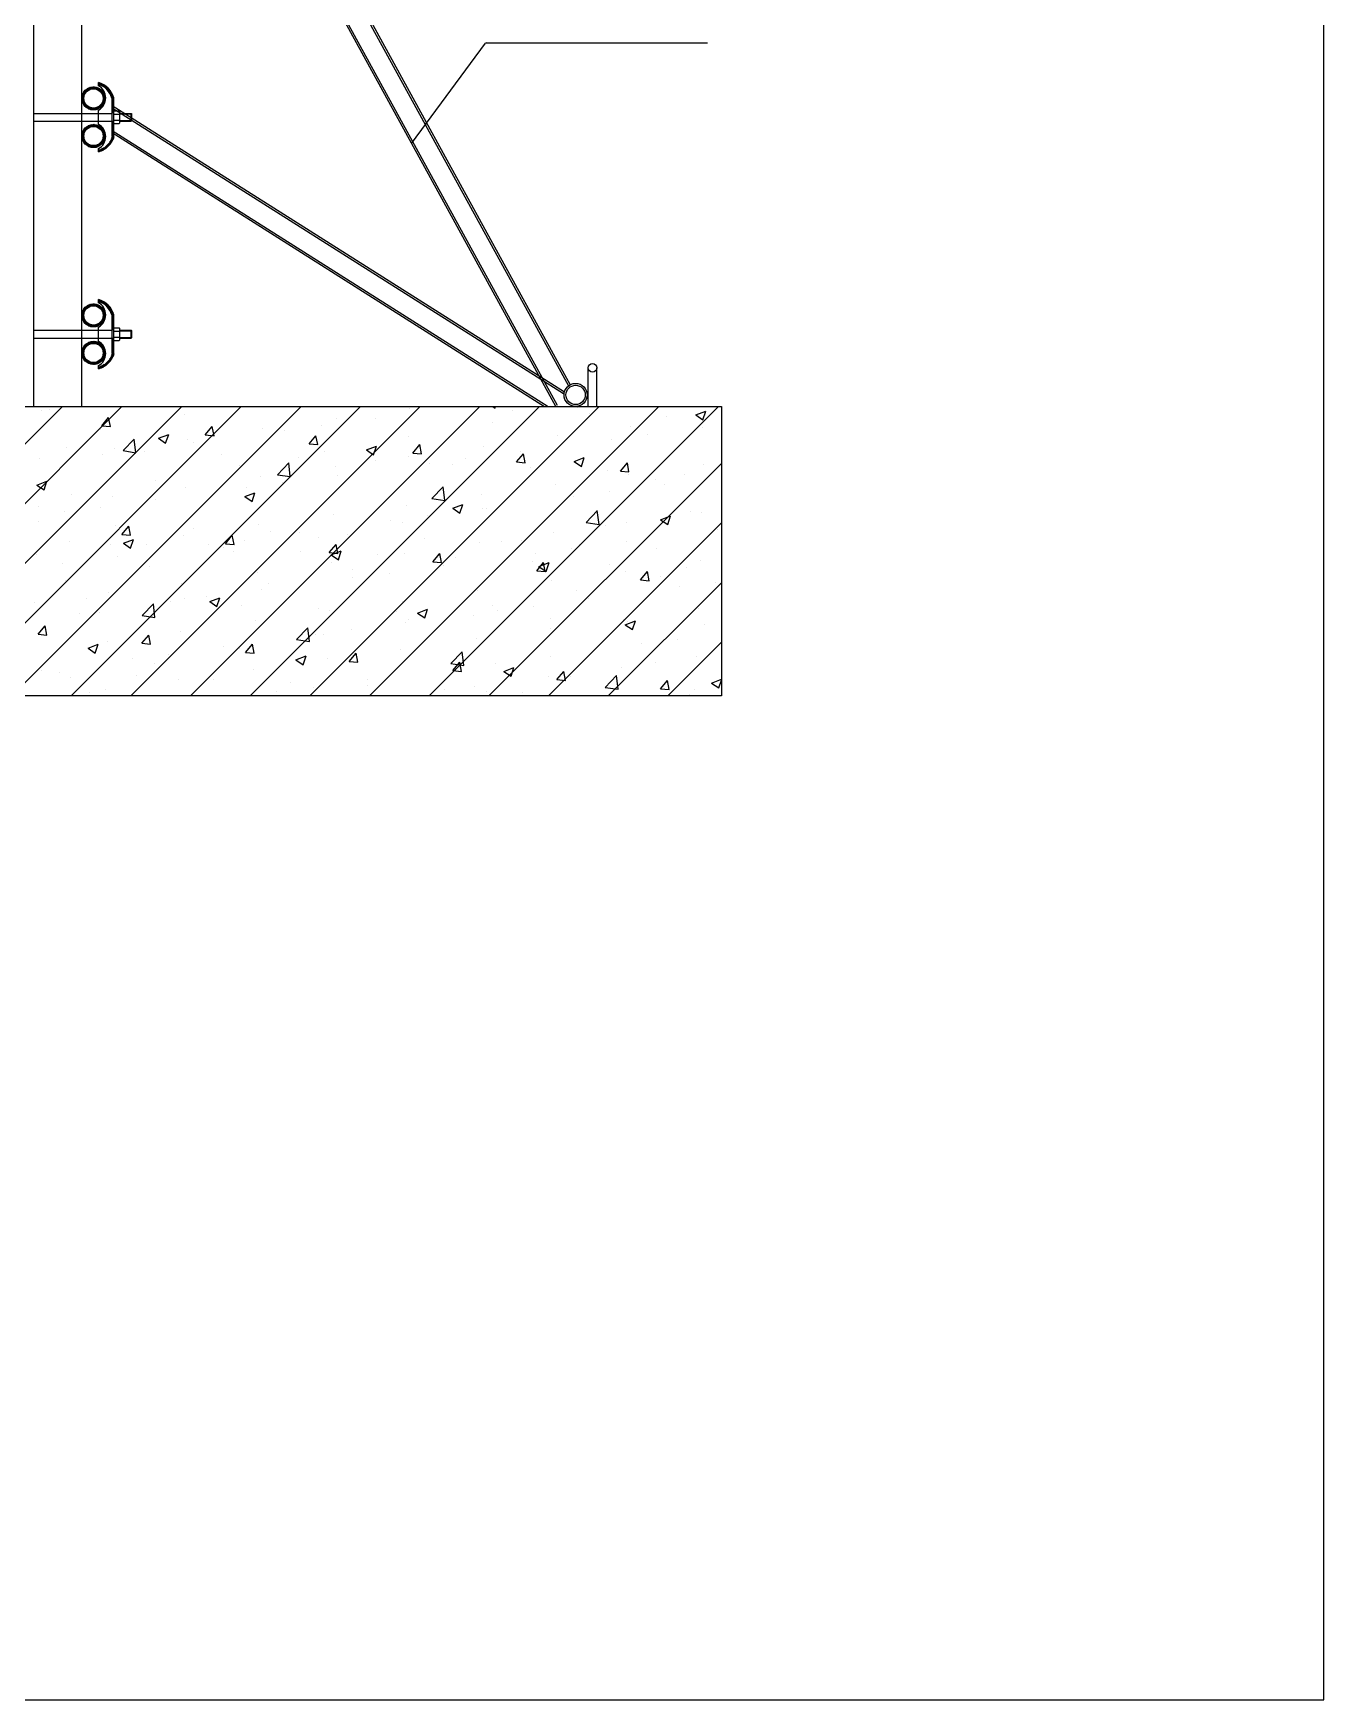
# Model space of a CAD drawing. Header units: metres. Extents: x 0 to 193, y 0 to 136.
# Drawn here: x 139.5 to 193.1, y 0 to 69.1 of the extents above; entities that cross this region are included whole.
import ezdxf

# ---------------------------------------------------------------- set-up
doc = ezdxf.new("R2010")
doc.units = ezdxf.units.M

msp = doc.modelspace()

# ---------------------------------------------------------------- linework, layer by layer
for p, q in [((139.54, 53.64), (139.54, 105.64)), ((141.54, 53.64), (141.54, 105.64)), ((142.87, 89.06), (161.79, 54.54)), ((142.87, 88.89), (161.72, 54.5)), ((142.23, 88.23), (161.18, 53.66)), ((142.25, 88.35), (161.25, 53.7)), ((155.21, 64.55), (158.28, 68.71)), ((158.31, 68.73), (158.28, 68.71)), ((158.31, 68.73), (167.49, 68.73)), ((142.23, 66.94), (142.23, 67.08)), ((142.23, 67.07), (142.24, 67.08)), ((142.23, 67.04), (142.26, 67.07)), ((142.23, 67.01), (142.28, 67.06)), ((142.24, 66.99), (142.3, 67.06)), ((142.26, 66.99), (142.32, 67.05)), ((141.62, 66.37), (141.54, 66.45)), ((141.63, 66.34), (141.54, 66.42)), ((141.64, 66.3), (141.54, 66.4)), ((141.66, 66.25), (141.54, 66.37)), ((141.62, 66.46), (141.55, 66.53)), ((141.62, 66.43), (141.55, 66.5)), ((141.62, 66.4), (141.55, 66.48)), ((141.63, 66.48), (141.56, 66.55)), ((141.64, 66.53), (141.57, 66.59)), ((141.63, 66.51), (141.57, 66.57)), ((141.64, 66.55), (141.58, 66.61)), ((141.65, 66.57), (141.59, 66.63)), ((141.66, 66.59), (141.6, 66.65)), ((141.67, 66.61), (141.61, 66.67)), ((141.68, 66.63), (141.62, 66.68)), ((141.69, 66.64), (141.63, 66.7)), ((141.7, 66.66), (141.65, 66.72)), ((141.72, 66.68), (141.66, 66.73)), ((141.73, 66.69), (141.67, 66.75)), ((141.74, 66.7), (141.69, 66.76)), ((141.76, 66.72), (141.7, 66.78)), ((141.77, 66.73), (141.72, 66.79)), ((141.79, 66.74), (141.73, 66.8)), ((141.81, 66.76), (141.75, 66.81)), ((141.82, 66.77), (141.76, 66.82)), ((141.84, 66.78), (141.78, 66.83)), ((141.86, 66.78), (141.8, 66.84)), ((141.88, 66.79), (141.82, 66.85)), ((141.9, 66.8), (141.84, 66.86)), ((141.92, 66.81), (141.86, 66.87)), ((141.95, 66.81), (141.88, 66.88)), ((141.97, 66.82), (141.9, 66.88)), ((142, 66.82), (141.93, 66.89)), ((142.02, 66.82), (141.95, 66.89)), ((142.05, 66.82), (141.98, 66.9)), ((142.09, 66.81), (142, 66.9)), ((142.12, 66.81), (142.03, 66.9)), ((142.16, 66.79), (142.06, 66.9)), ((142.22, 66.77), (142.09, 66.89)), ((142.49, 66.52), (142.13, 66.89)), ((142.48, 66.56), (142.16, 66.88)), ((142.46, 66.61), (142.21, 66.86)), ((142.43, 66.66), (142.27, 66.83)), ((142.28, 66.98), (142.34, 67.04)), ((142.3, 66.97), (142.36, 67.03)), ((142.32, 66.96), (142.38, 67.02)), ((142.34, 66.95), (142.4, 67.01)), ((142.36, 66.95), (142.42, 67.01)), ((142.5, 66.49), (142.37, 66.61)), ((142.38, 66.94), (142.44, 67)), ((142.4, 66.93), (142.46, 66.99)), ((142.5, 66.46), (142.4, 66.56)), ((142.5, 66.43), (142.41, 66.52)), ((142.42, 66.92), (142.48, 66.97)), ((142.5, 66.4), (142.42, 66.48)), ((142.5, 66.37), (142.42, 66.45)), ((142.5, 66.35), (142.42, 66.42)), ((142.49, 66.32), (142.42, 66.39)), ((142.49, 66.3), (142.42, 66.37)), ((142.44, 66.91), (142.49, 66.96)), ((142.45, 66.89), (142.51, 66.95)), ((142.47, 66.88), (142.53, 66.94)), ((142.49, 66.87), (142.54, 66.93)), ((142.5, 66.86), (142.56, 66.92)), ((142.52, 66.85), (142.58, 66.9)), ((142.53, 66.83), (142.59, 66.89)), ((142.55, 66.82), (142.61, 66.88)), ((142.56, 66.81), (142.62, 66.86)), ((142.58, 66.79), (142.63, 66.85)), ((142.59, 66.78), (142.65, 66.84)), ((142.61, 66.76), (142.66, 66.82)), ((142.62, 66.75), (142.68, 66.81)), ((142.63, 66.73), (142.69, 66.79)), ((142.64, 66.72), (142.7, 66.78)), ((142.66, 66.7), (142.71, 66.76)), ((142.67, 66.69), (142.73, 66.74)), ((142.68, 66.67), (142.74, 66.73)), ((142.69, 66.65), (142.75, 66.71)), ((142.7, 66.64), (142.76, 66.69)), ((142.71, 66.62), (142.77, 66.68)), ((142.72, 66.6), (142.78, 66.66)), ((142.73, 66.58), (142.79, 66.64)), ((142.74, 66.56), (142.8, 66.62)), ((142.75, 66.54), (142.81, 66.6)), ((142.76, 66.52), (142.82, 66.58)), ((142.77, 66.5), (142.83, 66.56)), ((142.77, 66.48), (142.84, 66.54)), ((142.78, 66.46), (142.84, 66.52)), ((142.79, 66.44), (142.85, 66.5)), ((142.79, 66.41), (142.86, 66.48)), ((142.79, 66.38), (142.87, 66.46)), ((142.79, 64.84), (142.79, 66.44)), ((142.79, 66.35), (142.87, 66.44)), ((142.79, 66.32), (142.87, 66.41)), ((142.79, 66.3), (142.87, 66.38)), ((142.87, 64.84), (142.87, 66.44)), ((139.54, 65.8), (142.79, 65.8)), ((141.7, 66.18), (141.55, 66.33)), ((141.9, 65.95), (141.56, 66.3)), ((141.86, 65.97), (141.57, 66.25)), ((141.81, 65.99), (141.59, 66.2)), ((141.73, 66.03), (141.64, 66.13)), ((141.94, 65.95), (141.79, 66.09)), ((141.97, 65.94), (141.86, 66.05)), ((142, 65.94), (141.9, 66.04)), ((142.03, 65.94), (141.94, 66.03)), ((142.06, 65.94), (141.97, 66.02)), ((142.08, 65.94), (142, 66.02)), ((142.11, 65.95), (142.03, 66.02)), ((142.13, 65.95), (142.06, 66.02)), ((142.15, 65.96), (142.08, 66.02)), ((142.17, 65.96), (142.11, 66.03)), ((142.19, 65.97), (142.13, 66.03)), ((142.21, 65.98), (142.15, 66.04)), ((142.23, 65.99), (142.17, 66.05)), ((142.25, 66), (142.19, 66.06)), ((142.27, 66.01), (142.21, 66.07)), ((142.29, 66.02), (142.23, 66.08)), ((142.23, 65.34), (142.23, 65.94)), ((142.3, 66.03), (142.25, 66.09)), ((142.32, 66.04), (142.26, 66.1)), ((142.34, 66.06), (142.28, 66.11)), ((142.35, 66.07), (142.29, 66.13)), ((142.36, 66.08), (142.31, 66.14)), ((142.38, 66.1), (142.32, 66.15)), ((142.39, 66.11), (142.33, 66.17)), ((142.4, 66.13), (142.35, 66.19)), ((142.42, 66.14), (142.36, 66.2)), ((142.43, 66.16), (142.37, 66.22)), ((142.44, 66.18), (142.38, 66.24)), ((142.45, 66.2), (142.39, 66.26)), ((142.47, 66.24), (142.4, 66.3)), ((142.46, 66.22), (142.4, 66.28)), ((142.48, 66.28), (142.41, 66.34)), ((142.47, 66.26), (142.41, 66.32)), ((142.79, 66.27), (142.87, 66.35)), ((142.79, 66.24), (142.87, 66.32)), ((142.79, 66.21), (142.87, 66.29)), ((142.79, 66.18), (142.87, 66.27)), ((142.79, 66.15), (142.87, 66.24)), ((142.79, 66.13), (142.87, 66.21)), ((142.79, 66.1), (142.87, 66.18)), ((142.79, 66.07), (142.87, 66.15)), ((142.79, 66.13), (161.56, 54.25)), ((142.79, 66.04), (142.87, 66.12)), ((142.79, 66.01), (142.87, 66.1)), ((142.79, 65.98), (142.87, 66.07)), ((142.79, 65.96), (142.87, 66.04)), ((142.79, 65.93), (142.87, 66.01)), ((142.79, 65.9), (142.87, 65.98)), ((142.79, 65.87), (142.87, 65.95)), ((142.79, 65.84), (142.87, 65.93)), ((142.79, 65.82), (142.87, 65.9)), ((142.87, 65.82), (142.79, 65.82)), ((142.8, 66.03), (161.52, 54.18)), ((142.82, 65.82), (142.87, 65.87)), ((142.85, 65.82), (142.87, 65.84)), ((142.87, 65.9), (143.09, 65.9)), ((142.87, 65.76), (143.09, 65.76)), ((143.11, 65.4), (143.11, 65.88)), ((143.11, 65.8), (143.59, 65.8)), ((143.11, 65.78), (143.61, 65.78)), ((143.59, 65.48), (143.59, 65.8)), ((143.59, 65.8), (143.61, 65.78)), ((143.61, 65.5), (143.61, 65.78)), ((139.54, 65.48), (142.79, 65.48)), ((141.66, 65.03), (141.54, 64.91)), ((141.64, 64.98), (141.54, 64.88)), ((141.7, 65.09), (141.55, 64.95)), ((141.9, 65.32), (141.56, 64.98)), ((141.86, 65.31), (141.57, 65.02)), ((141.81, 65.29), (141.59, 65.07)), ((141.73, 65.24), (141.64, 65.15)), ((141.94, 65.33), (141.79, 65.18)), ((141.97, 65.34), (141.86, 65.22)), ((142, 65.34), (141.9, 65.24)), ((142.03, 65.34), (141.94, 65.25)), ((142.06, 65.34), (141.97, 65.26)), ((142.08, 65.33), (142, 65.26)), ((142.11, 65.33), (142.03, 65.26)), ((142.13, 65.33), (142.06, 65.26)), ((142.15, 65.32), (142.08, 65.25)), ((142.17, 65.31), (142.11, 65.25)), ((142.19, 65.31), (142.13, 65.24)), ((142.21, 65.3), (142.15, 65.24)), ((142.23, 65.29), (142.17, 65.23)), ((142.25, 65.28), (142.19, 65.22)), ((142.27, 65.27), (142.21, 65.21)), ((142.29, 65.26), (142.23, 65.2)), ((142.3, 65.25), (142.25, 65.19)), ((142.32, 65.23), (142.26, 65.18)), ((142.34, 65.22), (142.28, 65.17)), ((142.35, 65.21), (142.29, 65.15)), ((142.36, 65.19), (142.31, 65.14)), ((142.38, 65.18), (142.32, 65.12)), ((142.39, 65.16), (142.33, 65.11)), ((142.4, 65.15), (142.35, 65.09)), ((142.42, 65.13), (142.36, 65.07)), ((142.43, 65.12), (142.37, 65.06)), ((142.44, 65.1), (142.38, 65.04)), ((142.45, 65.08), (142.39, 65.02)), ((142.46, 65.06), (142.4, 65)), ((142.47, 65.04), (142.4, 64.98)), ((142.47, 65.02), (142.41, 64.96)), ((142.48, 65), (142.41, 64.93)), ((142.49, 64.98), (142.42, 64.91)), ((142.87, 65.46), (142.79, 65.46)), ((142.79, 65.45), (142.8, 65.46)), ((142.79, 65.42), (142.83, 65.46)), ((142.79, 65.39), (142.86, 65.46)), ((142.79, 65.36), (142.87, 65.45)), ((142.79, 65.33), (142.87, 65.42)), ((142.79, 65.31), (142.87, 65.39)), ((142.79, 65.28), (142.87, 65.36)), ((142.79, 65.25), (142.87, 65.33)), ((142.79, 65.22), (142.87, 65.3)), ((142.79, 65.19), (142.87, 65.28)), ((142.79, 65.16), (142.87, 65.25)), ((142.79, 65.14), (142.87, 65.22)), ((142.79, 65.11), (142.87, 65.19)), ((142.79, 65.08), (142.87, 65.16)), ((142.79, 65.05), (142.87, 65.13)), ((142.79, 65.02), (142.87, 65.11)), ((142.79, 64.99), (142.87, 65.08)), ((142.79, 64.97), (142.87, 65.05)), ((142.79, 64.94), (142.87, 65.02)), ((142.79, 65), (160.73, 53.64)), ((142.79, 64.91), (142.87, 64.99)), ((142.8, 65.09), (160.88, 53.64)), ((142.87, 65.52), (143.09, 65.52)), ((142.87, 65.38), (143.09, 65.38)), ((143.11, 65.5), (143.61, 65.5)), ((143.11, 65.48), (143.59, 65.48)), ((143.61, 65.5), (143.59, 65.48)), ((141.63, 64.94), (141.54, 64.85)), ((141.62, 64.91), (141.54, 64.83)), ((141.62, 64.88), (141.55, 64.8)), ((141.62, 64.85), (141.55, 64.77)), ((141.62, 64.82), (141.55, 64.75)), ((141.63, 64.8), (141.56, 64.73)), ((141.63, 64.77), (141.57, 64.71)), ((141.64, 64.75), (141.57, 64.69)), ((141.64, 64.73), (141.58, 64.67)), ((141.65, 64.71), (141.59, 64.65)), ((141.66, 64.69), (141.6, 64.63)), ((141.67, 64.67), (141.61, 64.61)), ((141.68, 64.65), (141.62, 64.59)), ((141.69, 64.63), (141.63, 64.58)), ((141.7, 64.62), (141.65, 64.56)), ((141.72, 64.6), (141.66, 64.54)), ((141.73, 64.59), (141.67, 64.53)), ((141.74, 64.57), (141.69, 64.52)), ((141.76, 64.56), (141.7, 64.5)), ((141.77, 64.55), (141.72, 64.49)), ((141.79, 64.53), (141.73, 64.48)), ((141.81, 64.52), (141.75, 64.46)), ((141.82, 64.51), (141.76, 64.45)), ((141.84, 64.5), (141.78, 64.44)), ((141.86, 64.49), (141.8, 64.43)), ((141.88, 64.48), (141.82, 64.42)), ((141.9, 64.48), (141.84, 64.41)), ((141.92, 64.47), (141.86, 64.41)), ((141.95, 64.47), (141.88, 64.4)), ((141.97, 64.46), (141.9, 64.39)), ((142, 64.46), (141.93, 64.39)), ((142.02, 64.46), (141.95, 64.38)), ((142.05, 64.46), (141.98, 64.38)), ((142.09, 64.46), (142, 64.38)), ((142.12, 64.47), (142.03, 64.38)), ((142.16, 64.48), (142.06, 64.38)), ((142.22, 64.51), (142.09, 64.38)), ((142.49, 64.75), (142.13, 64.39)), ((142.48, 64.72), (142.16, 64.4)), ((142.46, 64.67), (142.21, 64.42)), ((142.23, 64.2), (142.23, 64.34)), ((142.23, 64.21), (142.34, 64.32)), ((142.23, 64.24), (142.29, 64.3)), ((142.23, 64.27), (142.25, 64.29)), ((142.25, 64.2), (142.4, 64.35)), ((142.43, 64.61), (142.27, 64.45)), ((142.29, 64.22), (142.47, 64.39)), ((142.34, 64.23), (142.84, 64.73)), ((142.5, 64.79), (142.37, 64.66)), ((142.39, 64.25), (142.81, 64.68)), ((142.5, 64.82), (142.4, 64.72)), ((142.5, 64.85), (142.41, 64.76)), ((142.49, 64.95), (142.42, 64.88)), ((142.5, 64.93), (142.42, 64.86)), ((142.5, 64.9), (142.42, 64.83)), ((142.5, 64.88), (142.42, 64.79)), ((142.44, 64.28), (142.79, 64.63)), ((142.52, 64.33), (142.74, 64.55)), ((142.68, 64.6), (142.85, 64.78)), ((142.72, 64.67), (142.86, 64.82)), ((142.75, 64.73), (142.87, 64.85)), ((142.77, 64.78), (142.87, 64.88)), ((142.78, 64.82), (142.87, 64.91)), ((142.79, 64.88), (142.87, 64.96)), ((142.79, 64.85), (142.87, 64.94)), ((142.23, 58.07), (142.24, 58.08)), ((142.23, 57.94), (142.23, 58.08)), ((142.23, 58.04), (142.26, 58.07)), ((141.62, 57.37), (141.54, 57.45)), ((141.63, 57.34), (141.54, 57.42)), ((141.64, 57.3), (141.54, 57.4)), ((141.66, 57.25), (141.54, 57.37)), ((141.62, 57.46), (141.55, 57.53)), ((141.62, 57.43), (141.55, 57.5)), ((141.62, 57.4), (141.55, 57.48)), ((141.63, 57.48), (141.56, 57.55)), ((141.64, 57.53), (141.57, 57.59)), ((141.63, 57.51), (141.57, 57.57)), ((141.64, 57.55), (141.58, 57.61)), ((141.65, 57.57), (141.59, 57.63)), ((141.66, 57.59), (141.6, 57.65)), ((141.67, 57.61), (141.61, 57.67)), ((141.68, 57.63), (141.62, 57.68)), ((141.69, 57.64), (141.63, 57.7)), ((141.7, 57.66), (141.65, 57.72)), ((141.72, 57.68), (141.66, 57.73)), ((141.73, 57.69), (141.67, 57.75)), ((141.74, 57.7), (141.69, 57.76)), ((141.76, 57.72), (141.7, 57.78)), ((141.77, 57.73), (141.72, 57.79)), ((141.79, 57.74), (141.73, 57.8)), ((141.81, 57.76), (141.75, 57.81)), ((141.82, 57.77), (141.76, 57.82)), ((141.84, 57.78), (141.78, 57.83)), ((141.86, 57.78), (141.8, 57.84)), ((141.88, 57.79), (141.82, 57.85)), ((141.9, 57.8), (141.84, 57.86)), ((141.92, 57.81), (141.86, 57.87)), ((141.95, 57.81), (141.88, 57.88)), ((141.97, 57.82), (141.9, 57.88)), ((142, 57.82), (141.93, 57.89)), ((142.02, 57.82), (141.95, 57.89)), ((142.05, 57.82), (141.98, 57.9)), ((142.09, 57.81), (142, 57.9)), ((142.12, 57.81), (142.03, 57.9)), ((142.16, 57.79), (142.06, 57.9)), ((142.22, 57.77), (142.09, 57.89)), ((142.49, 57.52), (142.13, 57.89)), ((142.48, 57.56), (142.16, 57.88)), ((142.46, 57.61), (142.21, 57.86)), ((142.23, 58.01), (142.28, 58.06)), ((142.24, 57.99), (142.3, 58.06)), ((142.26, 57.99), (142.32, 58.05)), ((142.43, 57.66), (142.27, 57.83)), ((142.28, 57.98), (142.34, 58.04)), ((142.3, 57.97), (142.36, 58.03)), ((142.32, 57.96), (142.38, 58.02)), ((142.34, 57.95), (142.4, 58.01)), ((142.36, 57.95), (142.42, 58.01)), ((142.5, 57.49), (142.37, 57.61)), ((142.38, 57.94), (142.44, 58)), ((142.4, 57.93), (142.46, 57.99)), ((142.5, 57.46), (142.4, 57.56)), ((142.5, 57.43), (142.41, 57.52)), ((142.42, 57.92), (142.48, 57.97)), ((142.5, 57.4), (142.42, 57.48)), ((142.5, 57.37), (142.42, 57.45)), ((142.5, 57.35), (142.42, 57.42)), ((142.49, 57.32), (142.42, 57.39)), ((142.49, 57.3), (142.42, 57.37)), ((142.44, 57.91), (142.49, 57.96)), ((142.45, 57.89), (142.51, 57.95)), ((142.47, 57.88), (142.53, 57.94)), ((142.49, 57.87), (142.54, 57.93)), ((142.5, 57.86), (142.56, 57.92)), ((142.52, 57.85), (142.58, 57.9)), ((142.53, 57.83), (142.59, 57.89)), ((142.55, 57.82), (142.61, 57.88)), ((142.56, 57.81), (142.62, 57.86)), ((142.58, 57.79), (142.63, 57.85)), ((142.59, 57.78), (142.65, 57.84)), ((142.61, 57.76), (142.66, 57.82)), ((142.62, 57.75), (142.68, 57.81)), ((142.63, 57.73), (142.69, 57.79)), ((142.64, 57.72), (142.7, 57.78)), ((142.66, 57.7), (142.71, 57.76)), ((142.67, 57.69), (142.73, 57.74)), ((142.68, 57.67), (142.74, 57.73)), ((142.69, 57.65), (142.75, 57.71)), ((142.7, 57.64), (142.76, 57.69)), ((142.71, 57.62), (142.77, 57.68)), ((142.72, 57.6), (142.78, 57.66)), ((142.73, 57.58), (142.79, 57.64)), ((142.74, 57.56), (142.8, 57.62)), ((142.75, 57.54), (142.81, 57.6)), ((142.76, 57.52), (142.82, 57.58)), ((142.77, 57.5), (142.83, 57.56)), ((142.77, 57.48), (142.84, 57.54)), ((142.78, 57.46), (142.84, 57.52)), ((142.79, 57.44), (142.85, 57.5)), ((142.79, 57.41), (142.86, 57.48)), ((142.79, 57.38), (142.87, 57.46)), ((142.79, 55.84), (142.79, 57.44)), ((142.79, 57.35), (142.87, 57.44)), ((142.79, 57.32), (142.87, 57.41)), ((142.79, 57.3), (142.87, 57.38)), ((142.87, 55.84), (142.87, 57.44)), ((139.54, 56.8), (142.79, 56.8)), ((141.7, 57.18), (141.55, 57.33)), ((141.9, 56.95), (141.56, 57.3)), ((141.86, 56.97), (141.57, 57.25)), ((141.81, 56.99), (141.59, 57.2)), ((141.73, 57.03), (141.64, 57.13)), ((141.94, 56.95), (141.79, 57.09)), ((141.97, 56.94), (141.86, 57.05)), ((142, 56.94), (141.9, 57.04)), ((142.03, 56.94), (141.94, 57.03)), ((142.06, 56.94), (141.97, 57.02)), ((142.08, 56.94), (142, 57.02)), ((142.11, 56.95), (142.03, 57.02)), ((142.13, 56.95), (142.06, 57.02)), ((142.15, 56.96), (142.08, 57.02)), ((142.17, 56.96), (142.11, 57.03)), ((142.19, 56.97), (142.13, 57.03)), ((142.21, 56.98), (142.15, 57.04)), ((142.23, 56.99), (142.17, 57.05)), ((142.25, 57), (142.19, 57.06)), ((142.27, 57.01), (142.21, 57.07)), ((142.29, 57.02), (142.23, 57.08)), ((142.23, 56.34), (142.23, 56.94)), ((142.3, 57.03), (142.25, 57.09)), ((142.32, 57.04), (142.26, 57.1)), ((142.34, 57.06), (142.28, 57.11)), ((142.35, 57.07), (142.29, 57.13)), ((142.36, 57.08), (142.31, 57.14)), ((142.38, 57.1), (142.32, 57.15)), ((142.39, 57.11), (142.33, 57.17)), ((142.4, 57.13), (142.35, 57.19)), ((142.42, 57.14), (142.36, 57.2)), ((142.43, 57.16), (142.37, 57.22)), ((142.44, 57.18), (142.38, 57.24)), ((142.45, 57.2), (142.39, 57.26)), ((142.47, 57.24), (142.4, 57.3)), ((142.46, 57.22), (142.4, 57.28)), ((142.48, 57.28), (142.41, 57.34)), ((142.47, 57.26), (142.41, 57.32)), ((142.79, 57.27), (142.87, 57.35)), ((142.79, 57.24), (142.87, 57.32)), ((142.79, 57.21), (142.87, 57.29)), ((142.79, 57.18), (142.87, 57.27)), ((142.79, 57.15), (142.87, 57.24)), ((142.79, 57.13), (142.87, 57.21)), ((142.79, 57.1), (142.87, 57.18)), ((142.79, 57.07), (142.87, 57.15)), ((142.79, 57.04), (142.87, 57.12)), ((142.79, 57.01), (142.87, 57.1)), ((142.79, 56.98), (142.87, 57.07)), ((142.79, 56.96), (142.87, 57.04)), ((142.79, 56.93), (142.87, 57.01)), ((142.79, 56.9), (142.87, 56.98)), ((142.79, 56.87), (142.87, 56.95)), ((142.79, 56.84), (142.87, 56.93)), ((142.79, 56.82), (142.87, 56.9)), ((142.87, 56.82), (142.79, 56.82)), ((142.82, 56.82), (142.87, 56.87)), ((142.85, 56.82), (142.87, 56.84)), ((142.87, 56.9), (143.09, 56.9)), ((142.87, 56.76), (143.09, 56.76)), ((143.11, 56.4), (143.11, 56.88)), ((143.11, 56.8), (143.59, 56.8)), ((143.11, 56.78), (143.61, 56.78)), ((143.59, 56.8), (143.61, 56.78)), ((143.59, 56.48), (143.59, 56.8)), ((143.61, 56.5), (143.61, 56.78)), ((139.54, 56.48), (142.79, 56.48)), ((141.66, 56.03), (141.54, 55.91)), ((141.7, 56.09), (141.55, 55.95)), ((141.9, 56.32), (141.56, 55.98)), ((141.86, 56.31), (141.57, 56.02)), ((141.81, 56.29), (141.59, 56.07)), ((141.73, 56.24), (141.64, 56.15)), ((141.94, 56.33), (141.79, 56.18)), ((141.97, 56.34), (141.86, 56.22)), ((142, 56.34), (141.9, 56.24)), ((142.03, 56.34), (141.94, 56.25)), ((142.06, 56.34), (141.97, 56.26)), ((142.08, 56.33), (142, 56.26)), ((142.11, 56.33), (142.03, 56.26)), ((142.13, 56.33), (142.06, 56.26)), ((142.15, 56.32), (142.08, 56.25)), ((142.17, 56.31), (142.11, 56.25)), ((142.19, 56.31), (142.13, 56.24)), ((142.21, 56.3), (142.15, 56.24)), ((142.23, 56.29), (142.17, 56.23)), ((142.25, 56.28), (142.19, 56.22)), ((142.27, 56.27), (142.21, 56.21)), ((142.29, 56.26), (142.23, 56.2)), ((142.3, 56.25), (142.25, 56.19)), ((142.32, 56.23), (142.26, 56.18)), ((142.34, 56.22), (142.28, 56.17)), ((142.35, 56.21), (142.29, 56.15)), ((142.36, 56.19), (142.31, 56.14)), ((142.38, 56.18), (142.32, 56.12)), ((142.39, 56.16), (142.33, 56.11)), ((142.4, 56.15), (142.35, 56.09)), ((142.42, 56.13), (142.36, 56.07)), ((142.43, 56.12), (142.37, 56.06)), ((142.44, 56.1), (142.38, 56.04)), ((142.45, 56.08), (142.39, 56.02)), ((142.46, 56.06), (142.4, 56)), ((142.47, 56.04), (142.4, 55.98)), ((142.47, 56.02), (142.41, 55.96)), ((142.48, 56), (142.41, 55.93)), ((142.87, 56.46), (142.79, 56.46)), ((142.79, 56.45), (142.8, 56.46)), ((142.79, 56.42), (142.83, 56.46)), ((142.79, 56.39), (142.86, 56.46)), ((142.79, 56.36), (142.87, 56.45)), ((142.79, 56.33), (142.87, 56.42)), ((142.79, 56.31), (142.87, 56.39)), ((142.79, 56.28), (142.87, 56.36)), ((142.79, 56.25), (142.87, 56.33)), ((142.79, 56.22), (142.87, 56.3)), ((142.79, 56.19), (142.87, 56.28)), ((142.79, 56.16), (142.87, 56.25)), ((142.79, 56.14), (142.87, 56.22)), ((142.79, 56.11), (142.87, 56.19)), ((142.79, 56.08), (142.87, 56.16)), ((142.79, 56.05), (142.87, 56.13)), ((142.79, 56.02), (142.87, 56.11)), ((142.79, 55.99), (142.87, 56.08)), ((142.79, 55.97), (142.87, 56.05)), ((142.79, 55.94), (142.87, 56.02)), ((142.79, 55.91), (142.87, 55.99)), ((142.87, 56.52), (143.09, 56.52)), ((142.87, 56.38), (143.09, 56.38)), ((143.11, 56.5), (143.61, 56.5)), ((143.11, 56.48), (143.59, 56.48)), ((143.61, 56.5), (143.59, 56.48)), ((141.64, 55.98), (141.54, 55.88)), ((141.63, 55.94), (141.54, 55.85)), ((141.62, 55.91), (141.54, 55.83)), ((141.62, 55.88), (141.55, 55.8)), ((141.62, 55.85), (141.55, 55.77)), ((141.62, 55.82), (141.55, 55.75)), ((141.63, 55.8), (141.56, 55.73)), ((141.63, 55.77), (141.57, 55.71)), ((141.64, 55.75), (141.57, 55.69)), ((141.64, 55.73), (141.58, 55.67)), ((141.65, 55.71), (141.59, 55.65)), ((141.66, 55.69), (141.6, 55.63)), ((141.67, 55.67), (141.61, 55.61)), ((141.68, 55.65), (141.62, 55.59)), ((141.69, 55.63), (141.63, 55.58)), ((141.7, 55.62), (141.65, 55.56)), ((141.72, 55.6), (141.66, 55.54)), ((141.73, 55.59), (141.67, 55.53)), ((141.74, 55.57), (141.69, 55.52)), ((141.76, 55.56), (141.7, 55.5)), ((141.77, 55.55), (141.72, 55.49)), ((141.79, 55.53), (141.73, 55.48)), ((141.81, 55.52), (141.75, 55.46)), ((141.82, 55.51), (141.76, 55.45)), ((141.84, 55.5), (141.78, 55.44)), ((141.86, 55.49), (141.8, 55.43)), ((141.88, 55.48), (141.82, 55.42)), ((141.9, 55.48), (141.84, 55.41)), ((141.92, 55.47), (141.86, 55.41)), ((141.95, 55.47), (141.88, 55.4)), ((141.97, 55.46), (141.9, 55.39)), ((142, 55.46), (141.93, 55.39)), ((142.02, 55.46), (141.95, 55.38)), ((142.05, 55.46), (141.98, 55.38)), ((142.09, 55.46), (142, 55.38)), ((142.12, 55.47), (142.03, 55.38)), ((142.16, 55.48), (142.06, 55.38)), ((142.22, 55.51), (142.09, 55.38)), ((142.49, 55.75), (142.13, 55.39)), ((142.48, 55.72), (142.16, 55.4)), ((142.46, 55.67), (142.21, 55.42)), ((142.23, 55.2), (142.23, 55.34)), ((142.23, 55.21), (142.34, 55.32)), ((142.23, 55.24), (142.29, 55.3)), ((142.25, 55.2), (142.4, 55.35)), ((142.43, 55.61), (142.27, 55.45)), ((142.29, 55.22), (142.47, 55.39)), ((142.34, 55.23), (142.84, 55.73)), ((142.5, 55.79), (142.37, 55.66)), ((142.39, 55.25), (142.81, 55.68)), ((142.5, 55.82), (142.4, 55.72)), ((142.5, 55.85), (142.41, 55.76)), ((142.49, 55.98), (142.42, 55.91)), ((142.49, 55.95), (142.42, 55.88)), ((142.5, 55.93), (142.42, 55.86)), ((142.5, 55.9), (142.42, 55.83)), ((142.5, 55.88), (142.42, 55.79)), ((142.44, 55.28), (142.79, 55.63)), ((142.52, 55.33), (142.74, 55.55)), ((142.68, 55.6), (142.85, 55.78)), ((142.72, 55.67), (142.86, 55.82)), ((142.75, 55.73), (142.87, 55.85)), ((142.77, 55.78), (142.87, 55.88)), ((142.78, 55.82), (142.87, 55.91)), ((142.79, 55.88), (142.87, 55.96)), ((142.79, 55.85), (142.87, 55.94)), ((142.23, 55.27), (142.25, 55.29)), ((162.54, 53.64), (162.54, 55.24)), ((162.9, 53.64), (162.9, 55.24)), ((128.73, 41.64), (140.73, 53.64)), ((131.2, 41.64), (143.2, 53.64)), ((133.68, 41.64), (145.68, 53.64)), ((136.15, 41.64), (148.15, 53.64)), ((138.63, 41.64), (150.63, 53.64)), ((139.18, 53.64), (168.07, 53.64)), ((139.87, 53.48), (139.87, 53.48)), ((140.18, 53.51), (140.18, 53.51)), ((141.1, 41.64), (153.1, 53.64)), ((143.57, 41.64), (155.57, 53.64)), ((145.79, 53.29), (145.79, 53.29)), ((146.05, 41.64), (158.05, 53.64)), ((148.52, 41.64), (160.52, 53.64)), ((151, 41.64), (163, 53.64)), ((153.47, 41.64), (165.47, 53.64)), ((155.14, 53.54), (155.14, 53.54)), ((155.95, 41.64), (167.95, 53.64)), ((156.18, 53.62), (156.18, 53.62)), ((157.52, 53.63), (157.52, 53.63)), ((158.58, 53.64), (158.68, 53.57)), ((158.68, 53.57), (158.7, 53.64)), ((159.39, 53.48), (159.39, 53.48)), ((162.08, 53.59), (162.08, 53.59)), ((162.59, 53.35), (162.59, 53.35)), ((167, 53.29), (167.42, 53.45)), ((167, 53.29), (167.3, 53.09)), ((167.3, 53.09), (167.42, 53.45)), ((167.41, 53.25), (167.41, 53.25)), ((168.07, 53.64), (168.07, 41.64)), ((142.3, 52.69), (142.3, 52.69)), ((142.36, 52.84), (142.65, 53.19)), ((142.36, 52.84), (142.72, 52.81)), ((142.72, 52.81), (142.65, 53.19)), ((146.66, 52.47), (146.95, 52.81)), ((147.02, 52.43), (146.95, 52.81)), ((149.03, 52.74), (149.03, 52.74)), ((149.96, 52.64), (149.96, 52.64)), ((151.46, 52.84), (151.46, 52.84)), ((152.11, 53.16), (152.11, 53.16)), ((153.73, 53.14), (153.73, 53.14)), ((158.58, 52.99), (158.58, 52.99)), ((164.29, 52.8), (164.29, 52.8)), ((165.79, 53.21), (165.79, 53.21)), ((167.28, 52.76), (167.28, 52.76)), ((140.91, 51.92), (140.91, 51.92)), ((142.88, 51.9), (142.88, 51.9)), ((143.25, 51.81), (143.71, 52.29)), ((143.78, 51.72), (143.71, 52.29)), ((143.89, 51.84), (143.89, 51.84)), ((144.72, 52.32), (145.14, 52.48)), ((144.72, 52.32), (145.01, 52.12)), ((145.01, 52.12), (145.14, 52.48)), ((145.91, 52.29), (145.91, 52.29)), ((146.17, 52.14), (146.17, 52.14)), ((146.66, 52.47), (147.02, 52.43)), ((150.97, 52.09), (151.25, 52.43)), ((150.97, 52.09), (151.32, 52.06)), ((151.32, 52.06), (151.25, 52.43)), ((153.34, 51.84), (153.76, 52)), ((153.34, 51.84), (153.64, 51.63)), ((153.64, 51.63), (153.76, 52)), ((155.08, 52.39), (155.08, 52.39)), ((155.27, 51.71), (155.56, 52.06)), ((155.63, 51.68), (155.56, 52.06)), ((158.18, 52), (158.18, 52)), ((161.26, 52.42), (161.26, 52.42)), ((163.5, 52.26), (163.5, 52.26)), ((165.01, 52.46), (165.01, 52.46)), ((139.8, 51.48), (139.8, 51.48)), ((142.39, 51.64), (142.39, 51.64)), ((143.25, 51.81), (143.78, 51.72)), ((144.12, 51.78), (144.12, 51.78)), ((147.32, 51.65), (147.32, 51.65)), ((148.09, 51.19), (148.09, 51.19)), ((149.65, 50.81), (150.12, 51.3)), ((150.18, 50.73), (150.12, 51.3)), ((150.52, 51.51), (150.52, 51.51)), ((151.59, 51.79), (151.59, 51.79)), ((152.04, 51.16), (152.04, 51.16)), ((153.72, 51.38), (153.72, 51.38)), ((155.07, 51.55), (155.07, 51.55)), ((155.27, 51.71), (155.63, 51.68)), ((155.94, 51.27), (155.94, 51.27)), ((156.93, 51.24), (156.93, 51.24)), ((157.44, 51.47), (157.44, 51.47)), ((158.42, 41.64), (168.07, 51.28)), ((159.57, 51.34), (159.86, 51.68)), ((159.57, 51.34), (159.93, 51.3)), ((159.72, 51.76), (159.72, 51.76)), ((159.93, 51.3), (159.86, 51.68)), ((161.96, 51.36), (162.38, 51.52)), ((161.96, 51.36), (162.26, 51.15)), ((162.26, 51.15), (162.38, 51.52)), ((163.88, 50.96), (164.17, 51.3)), ((164.23, 50.93), (164.17, 51.3)), ((167.34, 51.25), (167.34, 51.25)), ((139.67, 50.38), (140.09, 50.54)), ((139.97, 50.18), (140.09, 50.54)), ((144.59, 50.59), (144.59, 50.59)), ((148.96, 50.74), (148.96, 50.74)), ((149.65, 50.81), (150.18, 50.73)), ((149.88, 50.47), (149.88, 50.47)), ((152.15, 50.77), (152.15, 50.77)), ((160.13, 51.11), (160.13, 51.11)), ((163.33, 50.97), (163.33, 50.97)), ((163.88, 50.96), (164.23, 50.93)), ((164.22, 50.8), (164.22, 50.8)), ((165.33, 50.61), (165.33, 50.61)), ((166.54, 50.84), (166.54, 50.84)), ((139.67, 50.38), (139.97, 50.18)), ((141.09, 49.99), (141.09, 49.99)), ((142.81, 49.91), (142.81, 49.91)), ((144.59, 49.77), (144.59, 49.77)), ((145.84, 50.29), (145.84, 50.29)), ((148.3, 49.9), (148.72, 50.06)), ((148.3, 49.9), (148.6, 49.7)), ((148.38, 50.27), (148.38, 50.27)), ((148.6, 49.7), (148.72, 50.06)), ((156.05, 49.82), (156.52, 50.31)), ((156.05, 49.82), (156.59, 49.74)), ((156.59, 49.74), (156.52, 50.31)), ((158.11, 50), (158.11, 50)), ((161.19, 50.42), (161.19, 50.42)), ((161.83, 50.01), (161.83, 50.01)), ((161.93, 49.9), (161.93, 49.9)), ((163.43, 50.1), (163.43, 50.1)), ((165.7, 50.39), (165.7, 50.39)), ((139.73, 49.48), (139.73, 49.48)), ((140.81, 49.28), (140.81, 49.28)), ((142.32, 49.47), (142.32, 49.47)), ((151.96, 49.16), (151.96, 49.16)), ((154.99, 49.55), (154.99, 49.55)), ((155.86, 49.1), (155.86, 49.1)), ((156.92, 49.42), (157.34, 49.58)), ((156.92, 49.42), (157.22, 49.22)), ((157.22, 49.22), (157.34, 49.58)), ((158.14, 49.4), (158.14, 49.4)), ((158.34, 49.41), (158.34, 49.41)), ((162.46, 48.83), (162.92, 49.31)), ((162.99, 48.75), (162.92, 49.32)), ((165.54, 48.94), (165.96, 49.1)), ((165.84, 48.74), (165.96, 49.1)), ((166.77, 49.3), (166.77, 49.3)), ((167.26, 49.26), (167.26, 49.26)), ((139.74, 48.85), (139.74, 48.85)), ((142.95, 48.72), (142.95, 48.72)), ((143.19, 48.33), (143.48, 48.67)), ((143.55, 48.3), (143.48, 48.67)), ((146.15, 48.58), (146.15, 48.58)), ((148.88, 48.74), (148.88, 48.74)), ((149.35, 48.45), (149.35, 48.45)), ((150.57, 48.4), (150.57, 48.4)), ((154.36, 48.9), (154.36, 48.9)), ((154.84, 48.81), (154.84, 48.81)), ((160.9, 41.64), (168.07, 48.81)), ((161.12, 48.42), (161.12, 48.42)), ((162.46, 48.83), (162.99, 48.75)), ((163.27, 48.7), (163.27, 48.7)), ((164.15, 48.81), (164.15, 48.81)), ((165.54, 48.94), (165.84, 48.74)), ((167.91, 48.53), (167.91, 48.53)), ((141.01, 48.05), (141.01, 48.05)), ((142.74, 47.91), (142.74, 47.91)), ((143.19, 48.33), (143.55, 48.3)), ((143.26, 47.97), (143.68, 48.13)), ((143.26, 47.97), (143.55, 47.76)), ((143.55, 47.76), (143.68, 48.13)), ((144.21, 47.91), (144.21, 47.91)), ((145.77, 48.29), (145.77, 48.29)), ((146.8, 47.91), (146.8, 47.91)), ((147.42, 47.78), (147.42, 47.78)), ((147.49, 47.95), (147.78, 48.3)), ((147.49, 47.95), (147.85, 47.92)), ((147.85, 47.92), (147.78, 48.3)), ((148.3, 48.1), (148.3, 48.1)), ((151.34, 48.21), (151.34, 48.21)), ((151.8, 47.58), (152.09, 47.92)), ((152.16, 47.54), (152.09, 47.92)), ((152.56, 48.31), (152.56, 48.31)), ((155.76, 48.18), (155.76, 48.18)), ((158.04, 48), (158.04, 48)), ((158.96, 48.04), (158.96, 48.04)), ((159.77, 48.1), (159.77, 48.1)), ((161.85, 47.73), (161.85, 47.73)), ((162.17, 47.9), (162.17, 47.9)), ((164.12, 48.03), (164.12, 48.03)), ((165.37, 47.77), (165.37, 47.77)), ((139.66, 47.49), (139.66, 47.49)), ((140.74, 47.11), (140.74, 47.11)), ((143.01, 47.41), (143.01, 47.41)), ((144.34, 47.01), (144.34, 47.01)), ((147.84, 47.61), (147.84, 47.61)), ((150.62, 47.64), (150.62, 47.64)), ((151.8, 47.58), (152.16, 47.54)), ((151.88, 47.49), (152.3, 47.65)), ((151.88, 47.49), (152.18, 47.28)), ((151.89, 47.17), (151.89, 47.17)), ((152.18, 47.28), (152.3, 47.65)), ((153.82, 47.5), (153.82, 47.5)), ((154.92, 47.55), (154.92, 47.55)), ((156.1, 47.2), (156.39, 47.54)), ((156.1, 47.2), (156.46, 47.17)), ((156.27, 47.5), (156.27, 47.5)), ((156.46, 47.17), (156.39, 47.54)), ((156.56, 47.03), (156.56, 47.03)), ((157.02, 47.37), (157.02, 47.37)), ((160.23, 47.23), (160.23, 47.23)), ((160.35, 47.53), (160.35, 47.53)), ((160.41, 46.82), (160.69, 47.17)), ((160.5, 47), (160.92, 47.17)), ((160.76, 46.79), (160.69, 47.17)), ((160.8, 46.8), (160.92, 47.17)), ((163.43, 47.1), (163.43, 47.1)), ((167.19, 47.26), (167.19, 47.26)), ((140.84, 46.41), (140.84, 46.41)), ((148.81, 46.74), (148.81, 46.74)), ((152.78, 46.89), (152.78, 46.89)), ((152.78, 46.54), (152.78, 46.54)), ((154.29, 46.73), (154.29, 46.73)), ((160.41, 46.82), (160.76, 46.79)), ((160.5, 47), (160.8, 46.8)), ((161.04, 46.43), (161.04, 46.43)), ((163.37, 41.64), (168.07, 46.33)), ((164.08, 46.81), (164.08, 46.81)), ((164.71, 46.45), (165, 46.79)), ((164.71, 46.45), (165.07, 46.41)), ((165.07, 46.41), (165, 46.79)), ((165.56, 46.6), (165.56, 46.6)), ((166.63, 46.96), (166.63, 46.96)), ((167.84, 46.36), (167.84, 46.36)), ((141.75, 45.67), (141.75, 45.67)), ((142.66, 45.91), (142.66, 45.91)), ((145.69, 46.29), (145.69, 46.29)), ((145.78, 45.69), (145.78, 45.69)), ((146.72, 45.74), (146.72, 45.74)), ((146.84, 45.55), (147.26, 45.71)), ((147.14, 45.35), (147.26, 45.71)), ((148.99, 46.04), (148.99, 46.04)), ((149.28, 46.29), (149.28, 46.29)), ((157.96, 46), (157.96, 46)), ((162.06, 46), (162.06, 46)), ((162.54, 45.66), (162.54, 45.66)), ((166.33, 46.16), (166.33, 46.16)), ((139.58, 45.49), (139.58, 45.49)), ((141.43, 45.04), (141.43, 45.04)), ((142.28, 45.09), (142.28, 45.09)), ((144.04, 44.97), (144.51, 45.46)), ((144.04, 44.97), (144.57, 44.89)), ((144.57, 44.89), (144.51, 45.46)), ((144.96, 45.53), (144.96, 45.53)), ((145.22, 45.54), (145.22, 45.54)), ((146.84, 45.55), (147.14, 45.35)), ((148.16, 45.4), (148.16, 45.4)), ((151.36, 45.26), (151.36, 45.26)), ((151.82, 45.17), (151.82, 45.17)), ((154.57, 45.13), (154.57, 45.13)), ((154.85, 45.55), (154.85, 45.55)), ((155.46, 45.07), (155.88, 45.23)), ((155.46, 45.07), (155.76, 44.87)), ((155.76, 44.87), (155.88, 45.23)), ((157.77, 44.99), (157.77, 44.99)), ((158.57, 45.4), (158.57, 45.4)), ((158.77, 45.16), (158.77, 45.16)), ((160.27, 45.36), (160.27, 45.36)), ((167.12, 45.26), (167.12, 45.26)), ((139.72, 44.19), (140.01, 44.54)), ((140.08, 44.16), (140.01, 44.54)), ((145.62, 44.3), (145.62, 44.3)), ((148.74, 44.75), (148.74, 44.75)), ((150.44, 43.98), (150.91, 44.46)), ((150.98, 43.89), (150.91, 44.46)), ((152.71, 44.37), (152.71, 44.37)), ((154.98, 44.67), (154.98, 44.67)), ((155.07, 44.8), (155.07, 44.8)), ((160.97, 44.85), (160.97, 44.85)), ((160.97, 44.43), (160.97, 44.43)), ((164, 44.81), (164, 44.81)), ((164.08, 44.59), (164.5, 44.75)), ((164.08, 44.59), (164.38, 44.39)), ((164.17, 44.72), (164.17, 44.72)), ((164.38, 44.39), (164.5, 44.75)), ((167.38, 44.58), (167.38, 44.58)), ((139.72, 44.19), (140.08, 44.16)), ((141.8, 43.61), (142.22, 43.78)), ((141.8, 43.61), (142.09, 43.41)), ((142.09, 43.41), (142.22, 43.78)), ((142.59, 43.91), (142.59, 43.91)), ((144.02, 43.82), (144.31, 44.16)), ((144.02, 43.82), (144.38, 43.78)), ((144.38, 43.78), (144.31, 44.16)), ((147.42, 43.67), (147.42, 43.67)), ((148.07, 43.59), (148.07, 43.59)), ((148.33, 43.44), (148.62, 43.78)), ((148.69, 43.41), (148.62, 43.78)), ((150.44, 43.98), (150.98, 43.89)), ((151.21, 44.17), (151.21, 44.17)), ((151.57, 44.19), (151.57, 44.19)), ((154.77, 43.56), (154.77, 43.56)), ((157.89, 44.01), (157.89, 44.01)), ((164.75, 43.79), (164.75, 43.79)), ((165.85, 41.64), (168.07, 43.86)), ((166.26, 43.99), (166.26, 43.99)), ((143.64, 43.17), (143.64, 43.17)), ((144.57, 42.99), (144.57, 42.99)), ((145.14, 43.37), (145.14, 43.37)), ((148.33, 43.44), (148.69, 43.41)), ((150.42, 43.13), (150.84, 43.3)), ((150.42, 43.13), (150.72, 42.93)), ((150.72, 42.93), (150.84, 43.3)), ((151.74, 43.17), (151.74, 43.17)), ((152.63, 43.06), (152.92, 43.41)), ((152.63, 43.06), (152.99, 43.03)), ((152.99, 43.03), (152.92, 43.41)), ((156.85, 42.98), (157.31, 43.47)), ((156.85, 42.98), (157.38, 42.9)), ((156.93, 42.69), (157.22, 43.03)), ((157.29, 42.65), (157.22, 43.03)), ((157.38, 42.9), (157.31, 43.47)), ((158.69, 43), (158.69, 43)), ((160.97, 43.29), (160.97, 43.29)), ((165.32, 43.02), (165.32, 43.02)), ((167.05, 43.27), (167.05, 43.27)), ((139.85, 42.67), (139.85, 42.67)), ((140.59, 42.6), (140.59, 42.6)), ((141.07, 42.39), (141.07, 42.39)), ((143.79, 42.47), (143.79, 42.47)), ((145.55, 42.3), (145.55, 42.3)), ((146.99, 42.33), (146.99, 42.33)), ((148.66, 42.75), (148.66, 42.75)), ((150.19, 42.19), (150.19, 42.19)), ((153.4, 42.3), (153.4, 42.3)), ((156.93, 42.69), (157.29, 42.65)), ((157.19, 42.8), (157.19, 42.8)), ((159.04, 42.65), (159.46, 42.81)), ((159.04, 42.65), (159.34, 42.45)), ((159.34, 42.45), (159.46, 42.82)), ((160.9, 42.43), (160.9, 42.43)), ((161.24, 42.31), (161.53, 42.65)), ((161.24, 42.31), (161.6, 42.28)), ((161.6, 42.28), (161.53, 42.65)), ((161.82, 42.42), (161.82, 42.42)), ((163.25, 41.99), (163.72, 42.48)), ((163.78, 41.91), (163.72, 42.48)), ((163.93, 42.82), (163.93, 42.82)), ((165.54, 41.93), (165.83, 42.28)), ((165.9, 41.9), (165.83, 42.28)), ((167.66, 42.17), (168.07, 42.33)), ((167.66, 42.17), (167.96, 41.97)), ((167.96, 41.97), (168.07, 42.29)), ((168.07, 41.64), (102.31, 41.64)), ((141.85, 41.79), (141.85, 41.79)), ((142.52, 41.92), (142.52, 41.92)), ((145.05, 41.66), (145.05, 41.66)), ((149.63, 41.8), (149.63, 41.8)), ((151.13, 42), (151.13, 42)), ((153.4, 42.06), (153.4, 42.06)), ((156.6, 41.92), (156.6, 41.92)), ((157.82, 42.01), (157.82, 42.01)), ((158.32, 41.82), (158.32, 41.82)), ((159.8, 41.79), (159.8, 41.79)), ((163.01, 41.65), (163.01, 41.65)), ((163.25, 41.99), (163.78, 41.91)), ((165.54, 41.93), (165.9, 41.9)), ((166.75, 41.7), (166.75, 41.7)), ((166.95, 41.92), (166.95, 41.92))]:
    msp.add_line(p, q)
msp.add_lwpolyline([(0, 0), (193.05, 0), (193.05, 136.5), (0, 136.5), (0, 0)])
for centre, radius in [((142.02, 66.42), 0.48), ((142.02, 66.42), 0.4), ((142.02, 64.86), 0.48), ((142.02, 64.86), 0.4), ((142.02, 57.42), 0.48), ((142.02, 57.42), 0.4), ((142.02, 55.86), 0.48), ((142.02, 55.86), 0.4), ((162.72, 55.24), 0.18), ((162.02, 54.12), 0.48), ((162.02, 54.12), 0.4)]:
    msp.add_circle(centre, radius)
for centre, radius, start, end in [((142.01, 66.22), 0.88, 14.23, 75.77), ((142.01, 66.22), 0.8, 15.68, 74.32), ((141.96, 66.44), 0.57, -61.93, 61.93), ((143.09, 65.88), 0.02, 0, 90), ((143.09, 65.88), 0.02, 0, 90), ((143.09, 65.88), 0.02, 0, 90), ((143.09, 65.78), 0.02, -90, 0), ((143.09, 65.74), 0.02, 0, 90), ((141.96, 64.84), 0.57, -61.93, 61.93), ((143.09, 65.54), 0.02, -90, 0), ((143.09, 65.54), 0.02, -90, 0), ((143.09, 65.5), 0.02, 0, 90), ((143.09, 65.4), 0.02, -90, 0), ((143.09, 65.4), 0.02, -90, 0), ((142.01, 65.06), 0.88, 284.23, 345.77), ((142.11, 65.06), 0.8, 285.68, 344.32), ((142.01, 57.22), 0.88, 14.23, 75.77), ((142.01, 57.22), 0.8, 15.68, 74.32), ((141.96, 57.44), 0.57, -61.93, 61.93), ((143.09, 56.88), 0.02, 0, 90), ((143.09, 56.88), 0.02, 0, 90), ((143.09, 56.88), 0.02, 0, 90), ((143.09, 56.78), 0.02, -90, 0), ((143.09, 56.74), 0.02, 0, 90), ((141.96, 55.84), 0.57, -61.93, 61.93), ((143.09, 56.54), 0.02, -90, 0), ((143.09, 56.54), 0.02, -90, 0), ((143.09, 56.5), 0.02, 0, 90), ((143.09, 56.4), 0.02, -90, 0), ((143.09, 56.4), 0.02, -90, 0), ((142.01, 56.06), 0.88, 284.23, 345.77), ((142.11, 56.06), 0.8, 285.68, 344.32)]:
    msp.add_arc(centre, radius, start, end)

doc.saveas('drawing.dxf')
